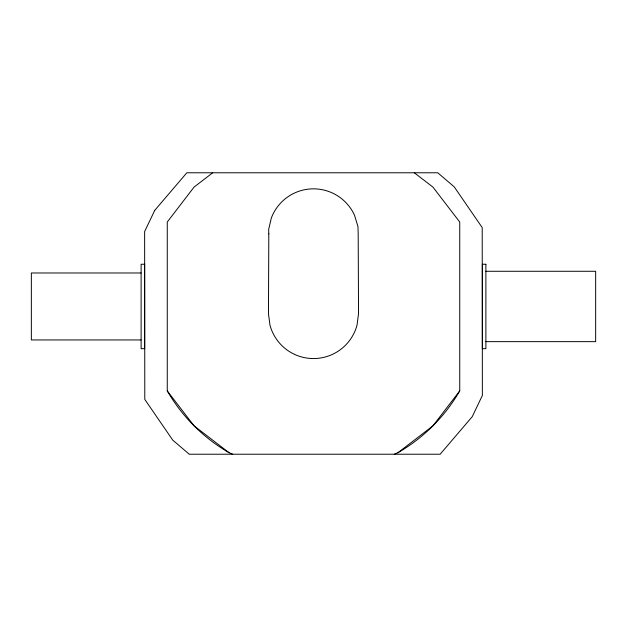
<?xml version="1.0" encoding="UTF-8"?>
<svg xmlns="http://www.w3.org/2000/svg" width="627" height="627" viewBox="0 0 627 627"><rect width="100%" height="100%" fill="white"/><g stroke="black" fill="none" stroke-linecap="round" stroke-linejoin="round"><path stroke-width="0.94" d="M414.298 172.778L432.904 187.058L459.74 222.029L459.74 390.895L432.904 425.874L397.933 452.71L394.273 454.222M212.702 172.778L194.096 187.058L167.26 222.029L167.26 390.895L194.096 425.874L229.067 452.71L232.727 454.222M485.886 271.279L595.65 271.279L595.65 341.644L485.886 341.644M141.114 272.98L31.35 272.98L31.35 339.952L141.114 339.952M459.74 390.895A168.867 168.867 0 0 1 397.933 452.71M229.067 452.71A168.867 168.867 0 0 1 167.26 390.895M268.811 233.934L268.466 313.68L269.978 325.162A45.058 45.058 0 0 0 357.022 325.162L358.534 313.68L358.189 233.847L357.962 226.598L354.553 215.335A45.058 45.058 0 0 0 271.342 217.984L268.662 229.443L268.811 233.934M154.744 210.351L144.633 231.535L144.79 399.415L172.778 440.154L189.244 454.222L440.154 454.222L472.256 416.649L482.367 395.465L482.21 227.585L454.222 186.846L437.756 172.778L186.846 172.778L154.744 210.351M144.633 264.249L141.114 264.249L141.114 348.683L144.633 348.683L144.633 264.249M485.886 264.249L482.367 264.249L482.367 348.683L485.886 348.683L485.886 264.249"/></g></svg>
